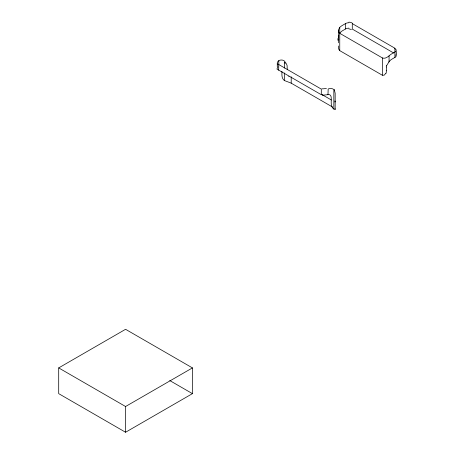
<?xml version="1.0" encoding="UTF-8"?>
<svg xmlns="http://www.w3.org/2000/svg" width="455" height="455" viewBox="0 0 455 455"><rect width="100%" height="100%" fill="white"/><g stroke="black" fill="none" stroke-linecap="round" stroke-linejoin="round"><path stroke-width="0.68" d="M348.894 22.75A4.726 2.73 0 0 0 345.595 23.552L342.422 25.383A13.241 7.644 -60 0 0 339.748 27.38L338.384 30.104L338.361 39.011M338.361 45.995L338.651 49.003L339.663 50.59L382.376 75.251L384.242 75.16L385.8 73.278M333.839 109.063L333.839 89.584A13.241 7.644 -60 0 0 328.163 88.981L327.987 94.594A6.62 3.822 -60 0 1 331.223 97.865L331.223 103.08A13.241 7.644 -60 0 0 333.839 109.063L335.153 109.371L335.17 93.309L334.488 90.329M338.452 37.765L338.725 35.706M386.648 65.594L388.866 62.045M335.181 101.897L334.652 101.874M339.646 33.448L339.748 33.3A6.62 3.822 -60 0 1 342.422 30.786L345.595 28.955A4.726 2.73 0 0 1 348.894 28.153M335.17 109.354L335.073 108.802M396.299 55.521A4.726 2.73 0 0 1 394.912 57.427L391.738 59.258A6.62 3.822 -60 0 0 389.065 61.772L388.888 62.011M394.525 48.446A4.721 2.394 5.5 0 1 396.248 50.101A4.726 2.73 0 0 1 394.912 52.024L391.738 53.855A13.241 7.644 -60 0 0 389.065 55.851C387.285 57.33 384.731 58.979 382.376 57.927L339.669 33.272L338.725 32.203L338.361 30.65M58.701 367.907L125.569 329.301L192.437 367.907L192.437 393.643L125.569 432.25L58.701 393.643L58.701 367.907L125.569 406.514L192.437 367.907M327.293 94.742L327.987 94.594M327.156 94.771L322.658 95.169M332.616 107.073L291.081 83.094L284.523 80.592A13.241 7.644 -60 0 1 281.907 74.609L281.907 71.35M393.694 52.99L352.284 29.08L352.284 23.614L394.912 48.224L394.912 57.427M278.67 64.485L321.298 89.1L321.298 94.714L278.67 70.104L278.852 60.509A13.241 7.644 -60 0 1 284.523 61.112L284.523 68.068M322.265 94.742L331.399 100.015M169.743 380.539L192.437 393.643M285.336 61.948L287.054 65.27L287.298 69.712M396.299 51.472L396.299 54.242M389.065 55.851L389.065 61.772M386.386 66.982L386.386 70.457M382.376 57.927L382.376 75.251M345.595 23.552L345.595 28.955M339.748 27.38L339.748 50.642M338.406 39.284L338.406 42.759M291.206 76.81L291.206 83.168M284.523 72.936L284.523 80.592M277.283 63.814L277.283 66.72M125.569 406.514L125.569 432.25M288.999 76.781A3.39 1.894 29.6 0 1 288.737 76.611M284.557 62.471A10.203 3.447 70.6 0 1 285.239 63.393M277.925 64.883A4.635 3.157 -11.1 0 1 278.824 60.686M335.295 101.442A4.34 0.728 66.9 0 1 334.943 100.965M334.243 89.407A10.203 5.232 -20.1 0 1 334.59 90.295M326.44 88.344A4.635 1.12 -8.1 0 1 321.918 88.81M386.267 70.462A9.743 8.19 14.5 0 1 386.05 73.352M386.295 66.993A5.631 4.567 -10.9 0 1 386.46 65.566M338.526 39.682A9.743 1.484 -83.7 0 1 338.816 39.136M337.997 40.387A5.631 1.479 -81.3 0 1 337.883 38.578M348.922 22.176A4.721 3.316 0.1 0 1 352.625 23.421M348.917 28.904A4.664 2.019 10.2 0 1 351.408 29.575M396.089 54.134A4.664 2.531 -22.8 0 1 395.753 55.538M322.76 94.964A4.499 3.105 -16.6 0 1 321.418 94.594M278.585 70.189A4.499 3.412 -25.4 0 1 277.658 69.171M277.055 69.24A4.442 3.196 -11.2 0 1 278.056 66.936"/></g></svg>
